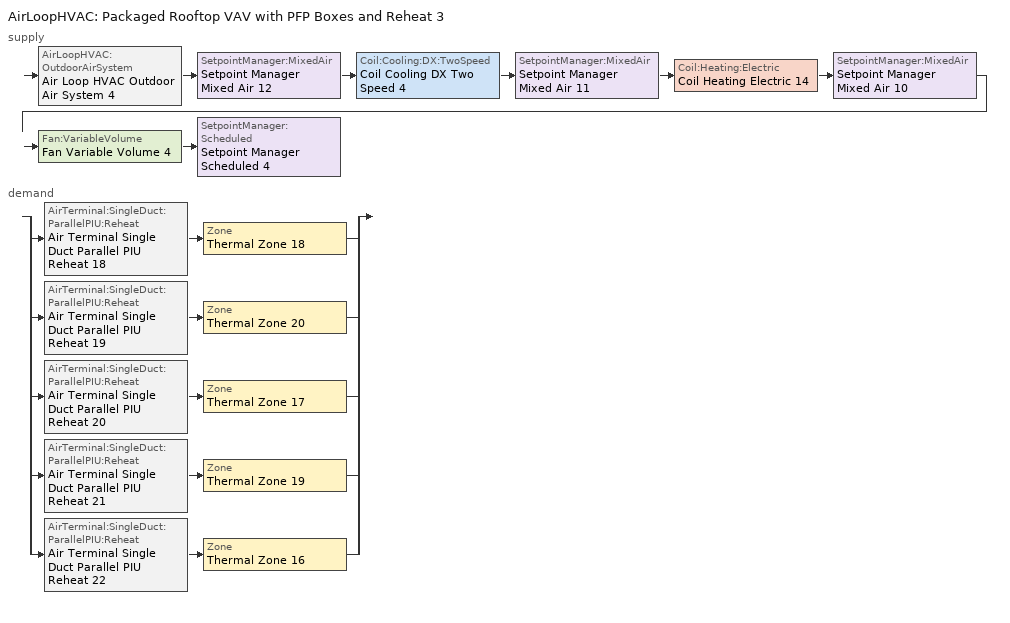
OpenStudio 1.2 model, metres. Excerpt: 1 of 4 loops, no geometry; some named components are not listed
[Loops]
AirLoopHVAC 'Packaged Rooftop VAV with PFP Boxes and Reheat 3'
 supply: AirLoopHVAC:OutdoorAirSystem 'Air Loop HVAC Outdoor Air System 4' > SetpointManager:MixedAir 'Setpoint Manager Mixed Air 12' > Coil:Cooling:DX:TwoSpeed 'Coil Cooling DX Two Speed 4' > SetpointManager:MixedAir 'Setpoint Manager Mixed Air 11' > Coil:Heating:Electric 'Coil Heating Electric 14' > SetpointManager:MixedAir 'Setpoint Manager Mixed Air 10' > Fan:VariableVolume 'Fan Variable Volume 4' > SetpointManager:Scheduled 'Setpoint Manager Scheduled 4'
 demand: split
  | AirTerminal:SingleDuct:ParallelPIU:Reheat 'Air Terminal Single Duct Parallel PIU Reheat 18' > Zone 'Thermal Zone 18'
  | AirTerminal:SingleDuct:ParallelPIU:Reheat 'Air Terminal Single Duct Parallel PIU Reheat 19' > Zone 'Thermal Zone 20'
  | AirTerminal:SingleDuct:ParallelPIU:Reheat 'Air Terminal Single Duct Parallel PIU Reheat 20' > Zone 'Thermal Zone 17'
  | AirTerminal:SingleDuct:ParallelPIU:Reheat 'Air Terminal Single Duct Parallel PIU Reheat 21' > Zone 'Thermal Zone 19'
  | AirTerminal:SingleDuct:ParallelPIU:Reheat 'Air Terminal Single Duct Parallel PIU Reheat 22' > Zone 'Thermal Zone 16'
[Sizing:Zone] Zone Cooling Design Supply Air Temperature {C}=14; Zone Heating Design Supply Air Temperature {C}=40; Zone Cooling Design Supply Air Humidity Ratio {kg-H2O/kg-air}=0.0085; Zone Heating Design Supply Air Humidity Ratio {kg-H2O/kg-air}=0.008; Cooling Design Air Flow Method=DesignDay; Heating Design Air Flow Method=DesignDay
Thermal Zone 16; Thermal Zone 17; Thermal Zone 18; Thermal Zone 19; Thermal Zone 20
[Zone equipment]
Thermal Zone 16: Air Terminal Single Duct Parallel PIU Reheat 22
Thermal Zone 17: Air Terminal Single Duct Parallel PIU Reheat 20
Thermal Zone 18: Air Terminal Single Duct Parallel PIU Reheat 18
Thermal Zone 19: Air Terminal Single Duct Parallel PIU Reheat 21
Thermal Zone 20: Air Terminal Single Duct Parallel PIU Reheat 19
[AirLoopHVAC]
Packaged Rooftop VAV with PFP Boxes and Reheat 3: Design Supply Air Flow Rate {m3/s}=AutoSize
[Sizing:System]
Packaged Rooftop VAV with PFP Boxes and Reheat 3: Type of Load to Size On=Sensible; Design Outdoor Air Flow Rate {m3/s}=Autosize; Minimum System Air Flow Ratio=0.3; Preheat Design Temperature {C}=7; Preheat Design Humidity Ratio {kg-H2O/kg-Air}=0.008; Precool Design Temperature {C}=12.8; Precool Design Humidity Ratio {kg-H2O/kg-Air}=0.008; Central Cooling Design Supply Air Temperature {C}=12.8; Central Heating Design Supply Air Temperature {C}=16.7; Sizing Option=NonCoincident; 100% Outdoor Air in Cooling=Yes; 100% Outdoor Air in Heating=Yes; Central Cooling Design Supply Air Humidity Ratio {kg-H2O/kg-Air}=0.0085; Central Heating Design Supply Air Humidity Ratio {kg-H2O/kg-Air}=0.008; Cooling Design Air Flow Method=DesignDay; Cooling Design Air Flow Rate {m3/s}=0; Heating Design Air Flow Method=DesignDay; Heating Design Air Flow Rate {m3/s}=0; System Outdoor Air Method=ZoneSum
[Fan:VariableVolume]
Fan Variable Volume 4: Availability Schedule=Always On Discrete; Fan Efficiency=0.6045; Pressure Rise {Pa}=500; Maximum Flow Rate {m3/s}=Autosize; Fan Power Minimum Flow Rate Input Method=FixedFlowRate; Fan Power Minimum Flow Fraction=0; Fan Power Minimum Air Flow Rate {m3/s}=0; Motor Efficiency=0.93; Motor In Airstream Fraction=1; Fan Power Coefficient 1=0.0407599; Fan Power Coefficient 2=0.088045; Fan Power Coefficient 3=-0.0729261; Fan Power Coefficient 4=0.94374; Fan Power Coefficient 5=0
[Coil:Heating:Electric] Availability Schedule=Always On Discrete
Coil Heating Electric 14; Coil Heating Electric 21; Coil Heating Electric 22; Coil Heating Electric 23; Coil Heating Electric 24; Coil Heating Electric 25
[Coil:Cooling:DX:TwoSpeed]
Coil Cooling DX Two Speed 4: Availability Schedule=Always On Discrete; Rated High Speed Total Cooling Capacity {W}=Autosize; Rated High Speed Sensible Heat Ratio=Autosize; Rated High Speed COP {W/W}=3; Rated High Speed Air Flow Rate {m3/s}=Autosize; Total Cooling Capacity Function of Temperature Curve=Curve Biquadratic 13; Total Cooling Capacity Function of Flow Fraction Curve=Curve Quadratic 10; Energy Input Ratio Function of Temperature Curve=Curve Biquadratic 14; Energy Input Ratio Function of Flow Fraction Curve=Curve Quadratic 11; Part Load Fraction Correlation Curve=Curve Quadratic 12; Rated Low Speed Total Cooling Capacity {W}=Autosize; Rated Low Speed Sensible Heat Ratio=0.69; Rated Low Speed COP {W/W}=3; Low Speed Total Cooling Capacity Function of Temperature Curve=Curve Biquadratic 15; Low Speed Energy Input Ratio Function of Temperature Curve=Curve Biquadratic 16; Condenser Type=AirCooled; High Speed Evaporative Condenser Effectiveness=0; High Speed Evaporative Condenser Air Flow Rate {m3/s}=Autosize; High Speed Evaporative Condenser Pump Rated Power Consumption {W}=Autosize; Low Speed Evaporative Condenser Effectiveness=0; Low Speed Evaporative Condenser Air Flow Rate {m3/s}=Autosize; Low Speed Evaporative Condenser Pump Rated Power Consumption {W}=Autosize; Basin Heater Capacity {W/K}=10; Basin Heater Setpoint Temperature {C}=2
[SetpointManager:Scheduled]
Setpoint Manager Scheduled 4: Control Variable=Temperature; Schedule=Deck_Temperature 4
[Controller:OutdoorAir]
Controller Outdoor Air 4: Minimum Outdoor Air Flow Rate {m3/s}=Autosize; Maximum Outdoor Air Flow Rate {m3/s}=Autosize; Economizer Control Type=NoEconomizer; Economizer Control Action Type=ModulateFlow; Economizer Maximum Limit Dry-Bulb Temperature {C}=28; Economizer Maximum Limit Enthalpy {J/kg}=64000; Economizer Minimum Limit Dry-Bulb Temperature {C}=-100; Lockout Type=NoLockout; Minimum Limit Type=FixedMinimum; Controller Mechanical Ventilation=Controller Mechanical Ventilation 4; High Humidity Control=No; Heat Recovery Bypass Control Type=BypassWhenOAFlowGreaterThanMinimum
[Controller:MechanicalVentilation]
Controller Mechanical Ventilation 4: Availability Schedule=Always On Discrete; System Outdoor Air Method=ZoneSum
[AirLoopHVAC:OutdoorAirSystem]
Air Loop HVAC Outdoor Air System 4: Controller=Controller Outdoor Air 4
[AirTerminal:SingleDuct:ParallelPIU:Reheat] Availability Schedule=Always On Discrete; Maximum Primary Air Flow Rate {m3/s}=Autosize; Maximum Secondary Air Flow Rate {m3/s}=Autosize; Minimum Primary Air Flow Fraction=Autosize; Fan On Flow Fraction=Autosize; Maximum Hot Water or Steam Flow Rate {m3/s}=Autosize; Minimum Hot Water or Steam Flow Rate {m3/s}=0; Convergence Tolerance=0.001
Name | Fan | Reheat Coil
Air Terminal Single Duct Parallel PIU Reheat 18 | Fan Constant Volume 18 | Coil Heating Electric 21
Air Terminal Single Duct Parallel PIU Reheat 19 | Fan Constant Volume 19 | Coil Heating Electric 22
Air Terminal Single Duct Parallel PIU Reheat 20 | Fan Constant Volume 20 | Coil Heating Electric 23
Air Terminal Single Duct Parallel PIU Reheat 21 | Fan Constant Volume 21 | Coil Heating Electric 24
Air Terminal Single Duct Parallel PIU Reheat 22 | Fan Constant Volume 22 | Coil Heating Electric 25
[Fan:ConstantVolume] Availability Schedule=Always On Discrete; Pressure Rise {Pa}=300; Maximum Flow Rate {m3/s}=AutoSize
Fan Constant Volume 18; Fan Constant Volume 19; Fan Constant Volume 20; Fan Constant Volume 21; Fan Constant Volume 22
[Schedule:Constant]
Always On Discrete: Value=1
[Schedule:Ruleset]
Deck_Temperature 4: Default Day Schedule=Deck_Temperature_Default 4; Summer Design Day Schedule=Deck_Temperature_Summer_Design_Day 4; Winter Design Day Schedule=Deck_Temperature_Winter_Design_Day 4
[Schedule:Day]
Deck_Temperature_Default 4; Deck_Temperature_Summer_Design_Day 4; Deck_Temperature_Winter_Design_Day 4: 24, 0, 12.8
[Curve:Biquadratic] Minimum Value of x {BasedOnField A2}=17; Maximum Value of x {BasedOnField A2}=22; Minimum Value of y {BasedOnField A3}=13; Maximum Value of y {BasedOnField A3}=46
Name | Coefficient1 Constant | Coefficient2 x | Coefficient3 x**2 | Coefficient4 y | Coefficient5 y**2 | Coefficient6 x*y
Curve Biquadratic 13; Curve Biquadratic 15 | 0.42415 | 0.04426 | -0.00042 | 0.00333 | -8e-005 | -0.00021
Curve Biquadratic 14; Curve Biquadratic 16 | 1.23649 | -0.02431 | 0.00057 | -0.01434 | 0.00063 | -0.00038
[Curve:Quadratic]
Name | Coefficient1 Constant | Coefficient2 x | Coefficient3 x**2 | Minimum Value of x {BasedOnField A2} | Maximum Value of x {BasedOnField A2}
Curve Quadratic 10 | 0.77136 | 0.34053 | -0.11088 | 0.75918 | 1.13877
Curve Quadratic 11 | 1.2055 | -0.32953 | 0.12308 | 0.75918 | 1.13877
Curve Quadratic 12 | 0.771 | 0.229 | 0 | 0 | 1
